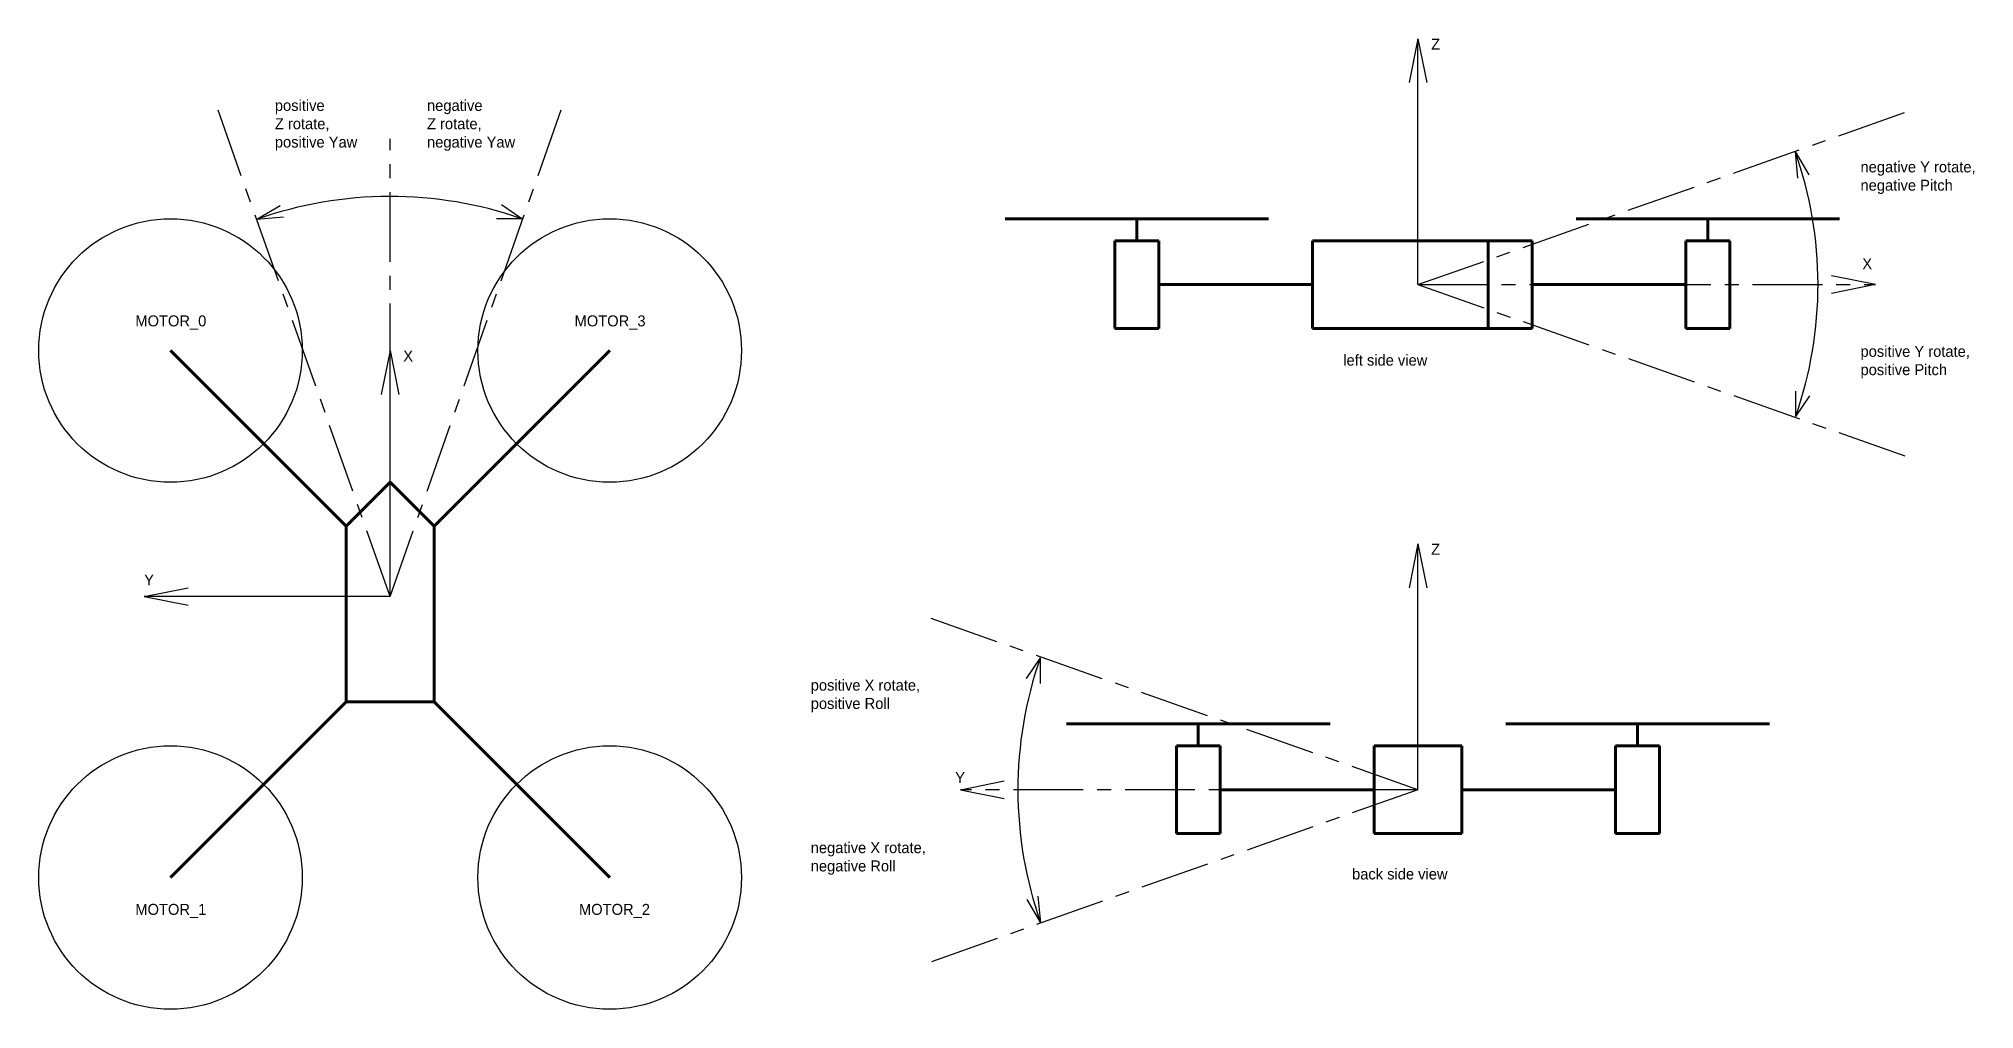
# Model space of a CAD drawing. Header units: millimetres. Extents: x 20 to 461, y 0 to 221.
import ezdxf

# ---------------------------------------------------------------- set-up
doc = ezdxf.new("R2010")
doc.units = ezdxf.units.MM
doc.linetypes.add('CENTER', pattern=[50.8, 31.75, -6.35, 6.35, -6.35])

msp = doc.modelspace()

# ---------------------------------------------------------------- linework, layer by layer
at = {"lineweight": 30}
for p, q in [((334, 221), (332, 211)), ((334, 165), (334, 221)), ((334, 221), (336, 211)), ((419.89, 195.31), (423, 190)), ((419.89, 195.31), (420.43, 189.25)), ((69.69, 179.89), (75, 183)), ((130, 180), (125.33, 183.2)), ((69.69, 179.89), (75.75, 180.43)), ((130, 180), (124.22, 180)), ((334, 165), (348, 165)), ((438.17, 165), (428.17, 167)), ((438.17, 165), (428.17, 163)), ((100, 150), (98, 140)), ((100, 94), (100, 150)), ((100, 150), (102, 140)), ((420, 135), (420, 140.78)), ((420, 135), (423.2, 139.67)), ((334, 106), (332, 96)), ((334, 50), (334, 106)), ((334, 106), (336, 96)), ((44, 94), (54, 96)), ((100, 94), (44, 94)), ((44, 94), (54, 92)), ((248, 80), (244.8, 75.33)), ((248, 80), (248, 74.22)), ((229.83, 50), (239.83, 52)), ((229.83, 50), (239.83, 48)), ((248.11, 19.69), (245, 25)), ((248.11, 19.69), (247.57, 25.75))]:
    msp.add_line(p, q, dxfattribs=at)
at = {"linetype": 'CENTER', "lineweight": 30, "ltscale": 0.5}
for p, q in [((100, 94), (60.09, 206.86)), ((100, 94), (139.68, 206.86)), ((334, 165), (446.86, 204.91)), ((100, 94), (100, 198.17)), ((334, 165), (438.17, 165)), ((334, 165), (446.86, 125.32)), ((334, 50), (221.14, 89.68)), ((334, 50), (221.14, 10.09)), ((334, 50), (229.83, 50))]:
    msp.add_line(p, q, dxfattribs=at)
at = {"lineweight": 80, "ltscale": 5}
for p, q in [((300, 180), (240, 180)), ((270, 175), (270, 180)), ((430, 180), (370, 180)), ((400, 175), (400, 180)), ((265, 175), (265, 155)), ((275, 175), (265, 175)), ((275, 155), (275, 175)), ((310, 155), (310, 175)), ((310, 175), (360, 175)), ((350, 155), (350, 175)), ((360, 175), (360, 155)), ((395, 175), (395, 155)), ((405, 175), (395, 175)), ((405, 155), (405, 175)), ((310, 165), (275, 165)), ((360, 165), (395, 165)), ((265, 155), (275, 155)), ((310, 155), (360, 155)), ((395, 155), (405, 155)), ((314, 65), (254, 65)), ((284, 60), (284, 65)), ((414, 65), (354, 65)), ((384, 60), (384, 65)), ((279, 60), (279, 40)), ((289, 60), (279, 60)), ((289, 40), (289, 60)), ((344, 60), (324, 60)), ((324, 60), (324, 40)), ((344, 60), (344, 40)), ((379, 60), (379, 40)), ((389, 60), (379, 60)), ((389, 40), (389, 60)), ((324, 50), (289, 50)), ((344, 50), (379, 50)), ((279, 40), (289, 40)), ((344, 40), (324, 40)), ((379, 40), (389, 40))]:
    msp.add_line(p, q, dxfattribs=at)
at = {"lineweight": 80}
for p, q in [((90, 110), (50, 150)), ((110, 110), (150, 150)), ((100, 120), (90, 110)), ((110, 110), (100, 120)), ((90, 110), (90, 70)), ((110, 70), (110, 110)), ((90, 70), (50, 30)), ((90, 70), (110, 70)), ((110, 70), (150, 30))]:
    msp.add_line(p, q, dxfattribs=at)
at = {"lineweight": 30}
for centre in [(50, 150), (150, 150), (50, 30), (150, 30)]:
    msp.add_circle(centre, 30, dxfattribs=at)
for centre, start, end in [((334, 165), 340.7693, 19.44), ((100, 94), 70.7693, 109.44), ((334, 50), 160.7693, 199.44)]:
    msp.add_arc(centre, 91.08, start, end, dxfattribs=at)

# ---------------------------------------------------------------- texts
at = {"lineweight": 30, "char_height": 2.5, "attachment_point": 1}
for s, insert, width in [('Z', (337, 221), 4), ('positive\\PZ rotate,\\Ppositive Yaw', (73.76, 207.06), 22), ('negative\\PZ rotate,\\Pnegative Yaw', (108.4, 207.06), 22), ('negative Y rotate,\\Pnegative Pitch', (434.76, 193.06), 44.2431), ('X', (435.17, 171), 4), ('MOTOR_0', (42, 158), 22), ('MOTOR_3', (142, 158), 22), ('X', (103, 150), 4), ('positive Y rotate,\\Ppositive Pitch', (434.76, 151.06), 57.2431), ('left side view', (317, 149.06), 50), ('Z', (337, 106), 4), ('Y', (44, 99), 4), ('positive X rotate,\\Ppositive Roll', (195.76, 75.06), 58.2431), ('Y', (228.65, 54), 4), ('negative X rotate,\\Pnegative Roll', (195.76, 38.06), 51.2431), ('back side view', (319, 32.06), 50), ('MOTOR_1', (42, 24), 22), ('MOTOR_2', (143, 24), 22)]:
    msp.add_mtext(s, dxfattribs=dict(at, insert=insert, width=width))

doc.saveas('drawing.dxf')
